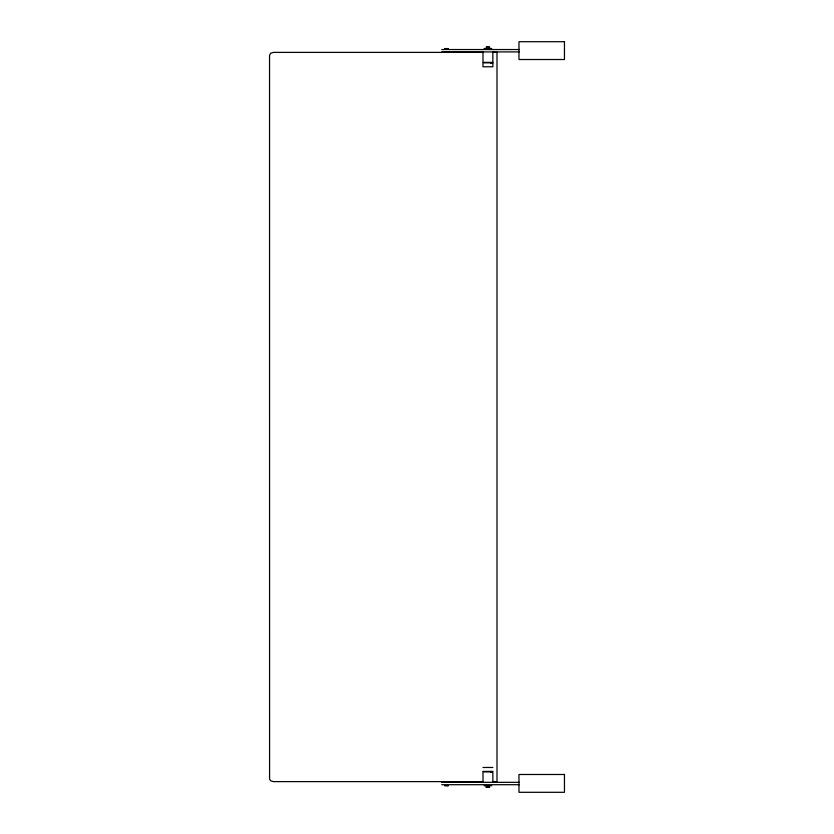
<?xml version="1.0" encoding="UTF-8"?>
<svg xmlns="http://www.w3.org/2000/svg" width="834" height="834" viewBox="0 0 834 834"><rect width="100%" height="100%" fill="white"/><g stroke="black" fill="none" stroke-linecap="round" stroke-linejoin="round"><path stroke-width="1.25" d="M491.195 62.675L490.236 62.613L492.394 62.55M491.195 771.7L490.236 771.638L492.394 771.575M484.127 48.528L491.716 48.528M441.707 49.54L519.259 49.54M441.676 51.916L519.259 51.916M482.688 52.386L273.323 52.386L270.643 53.261L269.538 55.357L269.58 779.102L270.643 780.739L273.323 781.614L482.688 781.614M493.092 52.386L496.991 52.386L496.991 781.614L493.092 781.614M482.99 767.478L492.852 767.478M482.99 771.398L492.852 771.398M441.676 782.323L519.259 782.323M441.707 784.7L519.259 784.7M484.127 785.722L491.716 785.722M491.195 62.613L491.935 62.675M491.195 771.638L491.935 771.7M492.852 51.916L492.852 62.373L482.99 62.373L482.99 51.916M492.852 782.323L492.852 771.877L482.99 771.877L482.99 782.323M564.462 41.7L518.977 41.7L518.977 59.516L564.462 59.516L564.462 41.7M492.852 62.852L482.99 62.852L482.99 66.772L492.852 66.772L492.852 62.852M564.462 774.484L518.977 774.484L518.977 792.3L564.462 792.3L564.462 774.484M444.772 785.586A5.4 3.148 90 0 0 445.846 785.586A5.4 5.379 90 0 0 447.681 785.586A5.39 2.231 90 0 0 448.442 785.586A5.4 3.148 90 0 1 447.368 785.586A5.4 5.379 90 0 1 445.533 785.586A5.4 2.231 90 0 1 444.772 785.586M486.086 787.015A5.4 3.148 90 0 0 487.16 787.015A5.4 5.379 90 0 0 488.995 787.015A5.39 2.231 90 0 0 489.756 787.015A5.4 3.148 90 0 1 488.682 787.015A5.4 5.379 90 0 1 486.847 787.015A5.4 2.231 90 0 1 486.086 787.015M445.846 48.664A5.4 3.148 90 0 0 444.772 48.664A5.4 2.231 90 0 1 445.533 48.664A5.4 5.379 90 0 1 447.368 48.664A5.4 3.148 90 0 1 448.442 48.664A5.39 2.231 90 0 0 447.681 48.664A5.4 5.379 90 0 0 445.846 48.664M487.16 47.236A5.4 3.148 90 0 0 486.086 47.236A5.4 2.231 90 0 1 486.847 47.236A5.4 5.379 90 0 1 488.682 47.236A5.4 3.148 90 0 1 489.756 47.236A5.39 2.231 90 0 0 488.995 47.236A5.4 5.379 90 0 0 487.16 47.236"/></g></svg>
